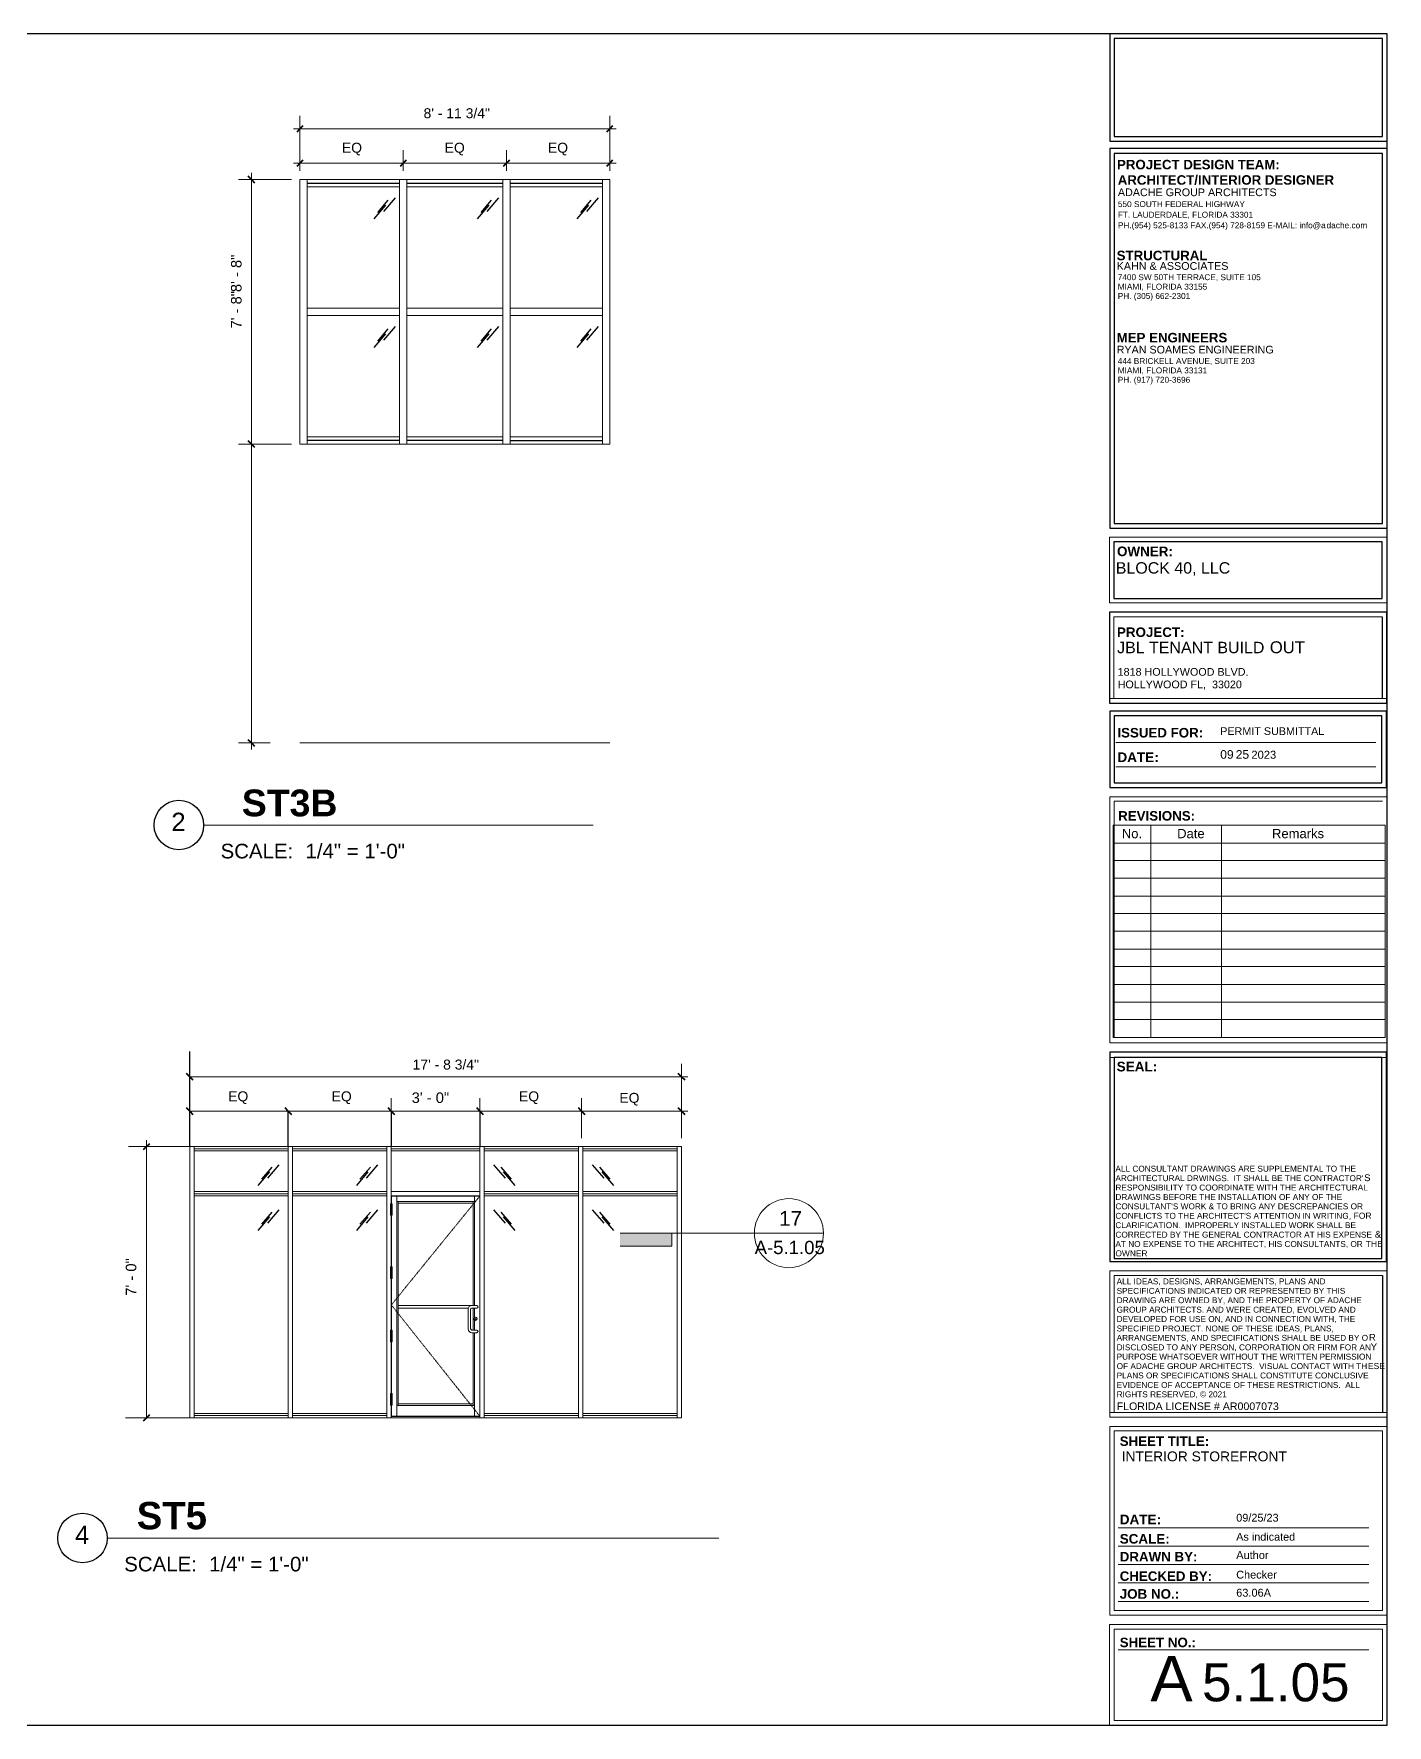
# Model space of a CAD drawing. Header units: inches. Extents: x -6061 to 13621, y -296 to 7483.
# Drawn here: x 1303 to 1774, y 5276 to 5865 of the extents above; entities that cross this region are included whole.
import ezdxf

# ---------------------------------------------------------------- set-up
doc = ezdxf.new("R2010")
doc.units = ezdxf.units.IN
doc.header["$MEASUREMENT"] = 0
doc.linetypes.add('HIDDEN', pattern=[0.375, 0.25, -0.125])
doc.layers.get('0').update_dxf_attribs({"linetype": 'CONTINUOUS'})
doc.layers.get('Defpoints').update_dxf_attribs({"color": 6, "linetype": 'CONTINUOUS', "lineweight": 15})
doc.styles.add('Arial$001H0', font='arial.ttf')
doc.styles.add('Arial$101H0', font='arialbd.ttf')

# ---------------------------------------------------------------- blocks, each defined once
blk = doc.blocks.new('*U51')
at = {"lineweight": 5}
for p, q in [((22993.25, -3884.44), (23032.75, -3884.44)), ((22993.25, -3884.44), (22993.25, -3994.44)), ((22995, -3884.44), (22995, -3994.44)), ((22995, -3886.19), (23031, -3886.19)), ((22995, -3904.44), (23031, -3904.44)), ((22997.82, -3906.76), (22997.82, -3948.94)), ((23031.25, -3907.59), (23030.65, -3907.59)), ((23031.25, -3907.59), (23031.25, -3912.29)), ((23031.29, -3933.27), (23030.69, -3933.27)), ((23031.29, -3933.27), (23031.29, -3937.97)), ((23031.29, -3958.95), (23030.69, -3958.95)), ((23031.29, -3958.95), (23031.29, -3963.65)), ((23031.25, -3984.63), (23030.65, -3984.63)), ((23031.25, -3984.63), (23031.25, -3989.33)), ((23032.75, -3994.44), (22993.25, -3994.44)), ((23031, -3993.94), (22995, -3993.94))]:
    blk.add_line(p, q, dxfattribs=at)
at = {"lineweight": 5, "extrusion": (0, 1, 0)}
for p, q in [((23031, -3907.59), (23031, -3884.44)), ((23032.75, -3994.44), (23032.75, -3884.44)), ((22995.04, -3993.86), (22995.04, -3904.51)), ((22995.04, -3904.51), (23030.96, -3904.51)), ((22997.22, -3948.94), (22997.22, -3904.56)), ((23028.78, -3993.86), (23028.78, -3904.51)), ((23030.96, -3907.59), (23030.96, -3904.51)), ((22997.22, -3906.76), (23028.78, -3906.76)), ((22997.82, -3907.39), (23028.18, -3907.39)), ((23028.18, -3989.43), (23028.18, -3906.76)), ((23030.65, -3907.69), (23031.25, -3907.69)), ((23030.65, -3908.59), (23031.25, -3908.59)), ((23031.25, -3909.49), (23030.65, -3909.49)), ((23031.25, -3910.39), (23030.65, -3910.39)), ((23031.25, -3911.29), (23030.65, -3911.29)), ((23030.65, -3912.19), (23031.25, -3912.19)), ((23030.96, -3933.27), (23030.96, -3912.29)), ((23031, -3933.27), (23031, -3912.29)), ((23030.69, -3933.37), (23031.29, -3933.37)), ((23030.69, -3934.27), (23031.29, -3934.27)), ((23031.29, -3935.17), (23030.69, -3935.17)), ((23031.29, -3936.07), (23030.69, -3936.07)), ((23031.29, -3936.97), (23030.69, -3936.97)), ((23030.69, -3937.87), (23031.29, -3937.87)), ((23030.96, -3958.95), (23030.96, -3937.97)), ((23031, -3958.95), (23031, -3937.97)), ((22997.22, -3953.8), (22997.22, -3949.94)), ((22997.82, -3958.94), (22997.82, -3949.94)), ((22997.22, -3958.94), (22997.22, -3954.8)), ((22997.22, -3993.86), (22997.22, -3959.94)), ((22997.82, -3989.43), (22997.82, -3959.94)), ((23030.69, -3959.05), (23031.29, -3959.05)), ((23030.69, -3959.95), (23031.29, -3959.95)), ((23031.29, -3960.85), (23030.69, -3960.85)), ((23031.29, -3961.75), (23030.69, -3961.75)), ((23031.29, -3962.65), (23030.69, -3962.65)), ((23030.69, -3963.55), (23031.29, -3963.55)), ((23030.96, -3984.63), (23030.96, -3963.65)), ((23031, -3984.63), (23031, -3963.65)), ((23030.65, -3984.73), (23031.25, -3984.73)), ((23031.25, -3985.63), (23030.65, -3985.63)), ((23031.25, -3986.53), (23030.65, -3986.53)), ((23031.25, -3987.43), (23030.65, -3987.43)), ((22995.04, -3993.86), (23030.96, -3993.86)), ((22997.22, -3989.43), (23028.78, -3989.43)), ((22997.82, -3988.8), (23028.18, -3988.8)), ((23025.71, -3989.37), (23025.71, -3989.37)), ((23030.65, -3988.33), (23031.25, -3988.33)), ((23030.65, -3989.23), (23031.25, -3989.23)), ((23030.96, -3993.86), (23030.96, -3989.33)), ((23031, -3994.44), (23031, -3989.33))]:
    blk.add_line(p, q, dxfattribs=at)
at = {"color": 8, "lineweight": 5}
blk.add_line((23031, -3885.31), (22995, -3885.31), dxfattribs=at)
at = {"lineweight": 5, "ltscale": 0.5}
blk.add_line((22995, -3902.69), (23031, -3902.69), dxfattribs=at)
at = {"color": 251, "linetype": 'HIDDEN', "lineweight": 5, "true_color": 0x636466}
for q in [(22995.04, -3904.51), (22995.04, -3993.86)]:
    blk.add_line((23030.96, -3948.67), q, dxfattribs=at)
at = {"color": 1, "lineweight": 5}
for p, q in [((22998.29, -3948.94), (23028.18, -3948.94)), ((22999.7, -3949.94), (23028.18, -3949.94))]:
    blk.add_line(p, q, dxfattribs=at)
at = {"lineweight": 5}
for points in [[(23031.25, -3912.29), (23030.65, -3912.29), (23030.65, -3907.59)], [(23031.29, -3937.97), (23030.69, -3937.97), (23030.69, -3933.27)], [(23031.29, -3963.65), (23030.69, -3963.65), (23030.69, -3958.95)], [(23031.25, -3989.33), (23030.65, -3989.33), (23030.65, -3984.63)]]:
    blk.add_lwpolyline(points, dxfattribs=at)
at = {"color": 1, "lineweight": 5}
blk.add_lwpolyline([(22998.29, -3948.94), (22996.29, -3948.94, 1), (22996.29, -3949.94), (22998.29, -3949.94, -0.414214), (22998.79, -3950.44), (22998.79, -3958.44), (22998.29, -3958.94), (22996.29, -3958.94, 1), (22996.29, -3959.94), (22998.29, -3959.94, 0.414214), (22999.79, -3958.44), (22999.79, -3950.44, 0.414214)], format="xyb", close=True, dxfattribs=at)
at = {"lineweight": 5}
blk.add_polyline3d([(22997.36, -3954.35, 0), (22997.31, -3954.35, 0), (22997.31, -3954.64, 0), (22997.36, -3954.64, 0)], close=True, dxfattribs=at)
for centre, radius in [((22996.76, -3954.3), 0.682), ((22996.76, -3954.3), 0.635), ((22996.76, -3954.52), 0.218)]:
    blk.add_circle(centre, radius, dxfattribs=at)
for centre, start, end in [((22996.75, -3954.54), 104.39871, 255.60129), ((22997.33, -3954.54), 284.39871, 75.60129)]:
    blk.add_arc(centre, 0.0919, start, end, dxfattribs=at)

msp = doc.modelspace()

# ---------------------------------------------------------------- hatches: boundary and pattern name
at = {"true_color": 0x000007}
msp.add_hatch(color=7, dxfattribs=at).paths.add_polyline_path([(1507.35006, 5443.09417), (1525.37042, 5443.09417), (1525.37042, 5447.65933), (1507.35006, 5447.65933)])

# ---------------------------------------------------------------- linework, layer by layer
at = {"color": 7, "linetype": 'Continuous', "lineweight": 9, "true_color": 0x000007}
for p, q in [((1774.33243, 5865.11085), (1677.79017, 5865.11085)), ((1677.79017, 5865.11085), (1677.79017, 5827.6927)), ((1679.37423, 5829.4052), (1679.37423, 5863.52678)), ((1679.37423, 5863.52678), (1772.74836, 5863.52678)), ((1395.97735, 5832.05995), (1395.97735, 5836.62511)), ((1503.77916, 5832.05995), (1503.77916, 5836.62511)), ((1393.73482, 5832.05995), (1506.0217, 5832.05995)), ((1395.97735, 5832.05995), (1395.97735, 5817.40339)), ((1503.77916, 5832.05995), (1503.77916, 5817.40339)), ((1395.97735, 5820.12647), (1395.97735, 5824.61154)), ((1431.93798, 5820.12647), (1431.93798, 5824.61154)), ((1467.81853, 5820.12647), (1467.81853, 5824.61154)), ((1503.77916, 5820.12647), (1503.77916, 5824.61154)), ((1774.33243, 5825.13907), (1677.79017, 5825.13907)), ((1677.79017, 5825.13907), (1677.79017, 5693.10522)), ((1679.37423, 5694.68929), (1679.37423, 5823.5122)), ((1679.37423, 5823.5122), (1772.74836, 5823.5122)), ((1379.07826, 5816.68258), (1379.07826, 5722.33597)), ((1393.73482, 5820.12647), (1431.93798, 5820.12647)), ((1395.97735, 5820.12647), (1395.97735, 5817.40339)), ((1431.93798, 5820.12647), (1467.81853, 5820.12647)), ((1431.93798, 5820.12647), (1431.93798, 5817.40339)), ((1467.81853, 5820.12647), (1506.0217, 5820.12647)), ((1467.81853, 5820.12647), (1467.81853, 5817.40339)), ((1503.77916, 5820.12647), (1503.77916, 5817.40339)), ((1379.07826, 5814.35995), (1374.59319, 5814.35995)), ((1379.07826, 5814.35995), (1393.014, 5814.35995)), ((1395.97735, 5814.35995), (1398.46016, 5814.35995)), ((1395.97735, 5814.35995), (1395.97735, 5768.38801)), ((1398.46016, 5811.87715), (1398.46016, 5814.35995)), ((1430.65654, 5814.35995), (1398.46016, 5814.35995)), ((1398.46016, 5814.35995), (1398.46016, 5768.38801)), ((1430.65654, 5811.87715), (1398.46016, 5811.87715)), ((1430.65654, 5811.87715), (1398.46016, 5811.87715)), ((1398.46016, 5811.87715), (1398.46016, 5769.58937)), ((1430.65654, 5814.35995), (1430.65654, 5811.87715)), ((1430.65654, 5814.35995), (1433.13934, 5814.35995)), ((1430.65654, 5814.35995), (1430.65654, 5768.38801)), ((1430.65654, 5769.58937), (1430.65654, 5811.87715)), ((1433.13934, 5811.87715), (1433.13934, 5814.35995)), ((1466.61717, 5814.35995), (1433.13934, 5814.35995)), ((1433.13934, 5814.35995), (1433.13934, 5768.38801)), ((1466.61717, 5811.87715), (1433.13934, 5811.87715)), ((1433.13934, 5811.87715), (1433.13934, 5769.58937)), ((1466.61717, 5811.87715), (1433.13934, 5811.87715)), ((1466.61717, 5814.35995), (1469.09998, 5814.35995)), ((1466.61717, 5814.35995), (1466.61717, 5768.38801)), ((1466.61717, 5814.35995), (1466.61717, 5811.87715)), ((1466.61717, 5769.58937), (1466.61717, 5811.87715)), ((1469.09998, 5811.87715), (1469.09998, 5814.35995)), ((1501.29636, 5814.35995), (1469.09998, 5814.35995)), ((1469.09998, 5814.35995), (1469.09998, 5768.38801)), ((1501.29636, 5811.87715), (1469.09998, 5811.87715)), ((1469.09998, 5811.87715), (1469.09998, 5769.58937)), ((1501.29636, 5811.87715), (1469.09998, 5811.87715)), ((1501.29636, 5814.35995), (1501.29636, 5811.87715)), ((1501.29636, 5814.35995), (1503.77916, 5814.35995)), ((1501.29636, 5768.38801), (1501.29636, 5814.35995)), ((1501.29636, 5769.58937), (1501.29636, 5811.87715)), ((1503.77916, 5768.38801), (1503.77916, 5814.35995)), ((1398.46016, 5769.58937), (1430.65654, 5769.58937)), ((1398.46016, 5767.10656), (1398.46016, 5769.58937)), ((1430.65654, 5769.58937), (1398.46016, 5769.58937)), ((1430.65654, 5769.58937), (1430.65654, 5767.10656)), ((1433.13934, 5769.58937), (1466.61717, 5769.58937)), ((1433.13934, 5767.10656), (1433.13934, 5769.58937)), ((1466.61717, 5769.58937), (1433.13934, 5769.58937)), ((1466.61717, 5769.58937), (1466.61717, 5767.10656)), ((1469.09998, 5769.58937), (1501.29636, 5769.58937)), ((1469.09998, 5767.10656), (1469.09998, 5769.58937)), ((1501.29636, 5769.58937), (1469.09998, 5769.58937)), ((1501.29636, 5769.58937), (1501.29636, 5767.10656)), ((1395.97735, 5768.38801), (1395.97735, 5722.33597)), ((1398.46016, 5768.38801), (1398.46016, 5722.33597)), ((1430.65654, 5767.10656), (1398.46016, 5767.10656)), ((1398.46016, 5767.10656), (1398.46016, 5724.81878)), ((1430.65654, 5767.10656), (1398.46016, 5767.10656)), ((1430.65654, 5768.38801), (1430.65654, 5722.33597)), ((1430.65654, 5724.81878), (1430.65654, 5767.10656)), ((1433.13934, 5768.38801), (1433.13934, 5722.33597)), ((1466.61717, 5767.10656), (1433.13934, 5767.10656)), ((1433.13934, 5767.10656), (1433.13934, 5724.81878)), ((1466.61717, 5767.10656), (1433.13934, 5767.10656)), ((1466.61717, 5768.38801), (1466.61717, 5722.33597)), ((1466.61717, 5724.81878), (1466.61717, 5767.10656)), ((1469.09998, 5768.38801), (1469.09998, 5722.33597)), ((1501.29636, 5767.10656), (1469.09998, 5767.10656)), ((1469.09998, 5767.10656), (1469.09998, 5724.81878)), ((1501.29636, 5767.10656), (1469.09998, 5767.10656)), ((1501.29636, 5722.33597), (1501.29636, 5768.38801)), ((1501.29636, 5724.81878), (1501.29636, 5767.10656)), ((1503.77916, 5722.33597), (1503.77916, 5768.38801)), ((1379.07826, 5722.33597), (1374.59319, 5722.33597)), ((1379.07826, 5722.33597), (1379.07826, 5616.05588)), ((1379.07826, 5722.33597), (1393.014, 5722.33597)), ((1398.46016, 5722.33597), (1395.97735, 5722.33597)), ((1398.46016, 5724.81878), (1430.65654, 5724.81878)), ((1398.46016, 5722.33597), (1398.46016, 5724.81878)), ((1398.46016, 5724.81878), (1430.65654, 5724.81878)), ((1398.46016, 5722.33597), (1430.65654, 5722.33597)), ((1430.65654, 5724.81878), (1430.65654, 5722.33597)), ((1433.13934, 5722.33597), (1430.65654, 5722.33597)), ((1433.13934, 5724.81878), (1466.61717, 5724.81878)), ((1433.13934, 5722.33597), (1433.13934, 5724.81878)), ((1433.13934, 5724.81878), (1466.61717, 5724.81878)), ((1433.13934, 5722.33597), (1466.61717, 5722.33597)), ((1466.61717, 5724.81878), (1466.61717, 5722.33597)), ((1469.09998, 5722.33597), (1466.61717, 5722.33597)), ((1469.09998, 5724.81878), (1501.29636, 5724.81878)), ((1469.09998, 5722.33597), (1469.09998, 5724.81878)), ((1469.09998, 5724.81878), (1501.29636, 5724.81878)), ((1469.09998, 5722.33597), (1501.29636, 5722.33597)), ((1501.29636, 5724.81878), (1501.29636, 5722.33597)), ((1503.77916, 5722.33597), (1501.29636, 5722.33597)), ((1774.20399, 5689.89428), (1677.66173, 5689.89428)), ((1677.66173, 5689.89428), (1677.66173, 5667.03239)), ((1679.24579, 5688.26741), (1772.61992, 5688.26741)), ((1679.24579, 5668.61645), (1679.24579, 5688.26741)), ((1774.20399, 5667.03239), (1774.20399, 5689.89428)), ((1677.66173, 5667.03239), (1774.20399, 5667.03239)), ((1774.20399, 5663.82145), (1677.66173, 5663.82145)), ((1677.66173, 5663.82145), (1677.66173, 5632.18299)), ((1679.24579, 5633.72424), (1679.24579, 5662.19458)), ((1679.24579, 5662.19458), (1772.61992, 5662.19458)), ((1774.07555, 5629.31455), (1677.79017, 5629.31455)), ((1677.79017, 5629.31455), (1677.79017, 5602.77078)), ((1772.61992, 5633.72424), (1679.24579, 5633.72424)), ((1679.37423, 5604.39766), (1679.37423, 5627.73049)), ((1679.37423, 5627.73049), (1772.49149, 5627.73049)), ((1379.07826, 5618.29842), (1374.59319, 5618.29842)), ((1379.07826, 5618.29842), (1385.56559, 5618.29842)), ((1774.33243, 5599.55984), (1677.79017, 5599.55984)), ((1677.79017, 5599.55984), (1677.79017, 5513.93478)), ((1774.33243, 5513.93478), (1774.33243, 5599.55984)), ((1679.37423, 5515.81853), (1679.37423, 5597.97578)), ((1679.37423, 5597.97578), (1772.74836, 5597.97578)), ((1362.4545, 5589.71656), (1498.04772, 5589.71656)), ((1692.04674, 5589.62733), (1678.9461, 5589.62733)), ((1678.9461, 5589.62733), (1678.9461, 5583.46233)), ((1716.62113, 5589.62733), (1692.04674, 5589.62733)), ((1692.04674, 5589.62733), (1692.04674, 5583.46233)), ((1773.69024, 5589.62733), (1716.62113, 5589.62733)), ((1716.62113, 5589.62733), (1716.62113, 5583.46233)), ((1773.69024, 5589.62733), (1773.69024, 5583.46233)), ((1773.69024, 5583.46233), (1678.9461, 5583.46233)), ((1678.9461, 5583.46233), (1678.9461, 5515.81853)), ((1692.04674, 5583.46233), (1692.04674, 5515.81853)), ((1716.62113, 5583.46233), (1716.62113, 5515.81853)), ((1773.69024, 5583.46233), (1773.69024, 5515.81853)), ((1773.69024, 5577.34014), (1678.9461, 5577.34014)), ((1773.69024, 5571.17513), (1678.9461, 5571.17513)), ((1773.69024, 5565.01013), (1678.9461, 5565.01013)), ((1773.69024, 5558.88794), (1678.9461, 5558.88794)), ((1773.69024, 5552.72293), (1678.9461, 5552.72293)), ((1773.69024, 5546.55793), (1678.9461, 5546.55793)), ((1773.69024, 5540.43573), (1678.9461, 5540.43573)), ((1773.69024, 5534.27073), (1678.9461, 5534.27073)), ((1773.69024, 5528.10572), (1678.9461, 5528.10572)), ((1773.69024, 5521.98353), (1678.9461, 5521.98353)), ((1677.79017, 5513.93478), (1774.33243, 5513.93478)), ((1774.07555, 5510.68102), (1677.79017, 5510.68102)), ((1677.79017, 5510.68102), (1677.79017, 5437.81409)), ((1773.69024, 5515.81853), (1678.9461, 5515.81853)), ((1772.74836, 5515.81853), (1679.37423, 5515.81853)), ((1528.73114, 5502.13322), (1528.73114, 5506.61828)), ((1679.37423, 5438.88441), (1679.37423, 5508.79727)), ((1679.37423, 5508.79727), (1772.49149, 5508.79727)), ((1530.97367, 5502.13322), (1357.6108, 5502.13322)), ((1528.73114, 5502.13322), (1528.73114, 5480.74905)), ((1427.73155, 5490.11964), (1427.73155, 5494.60471)), ((1427.73155, 5490.11964), (1427.73155, 5494.60471)), ((1458.6104, 5490.11964), (1458.6104, 5494.60471)), ((1458.6104, 5490.11964), (1458.6104, 5494.60471)), ((1493.97186, 5490.11964), (1493.97186, 5494.60471)), ((1528.73114, 5490.11964), (1528.73114, 5494.60471)), ((1392.37008, 5490.11964), (1357.6108, 5490.11964)), ((1427.73155, 5490.11964), (1390.80983, 5490.11964)), ((1461.53521, 5490.11964), (1427.73155, 5490.11964)), ((1493.97186, 5490.11964), (1457.05014, 5490.11964)), ((1493.97186, 5490.11964), (1493.97186, 5480.74905)), ((1530.97367, 5490.11964), (1493.97186, 5490.11964)), ((1528.73114, 5490.11964), (1528.73114, 5480.74905)), ((1359.38589, 5477.7857), (1336.31982, 5477.7857)), ((1342.58058, 5480.02824), (1342.58058, 5383.4391)), ((1342.58058, 5477.7857), (1347.14574, 5477.7857)), ((1507.35006, 5447.65933), (1525.37042, 5447.65933)), ((1525.37042, 5447.65933), (1525.37042, 5443.09417)), ((1554.04282, 5447.65933), (1525.37042, 5447.65933)), ((1554.04282, 5447.65933), (1578.06997, 5447.65933)), ((1554.12291, 5447.65933), (1554.12291, 5447.65933)), ((1578.15006, 5447.65933), (1578.15006, 5447.65933)), ((1525.37042, 5443.09417), (1507.35006, 5443.09417)), ((1774.33243, 5434.60315), (1677.79017, 5434.60315)), ((1677.79017, 5434.60315), (1677.79017, 5383.61343)), ((1774.33243, 5383.61343), (1774.33243, 5434.60315)), ((1679.37423, 5385.2403), (1679.37423, 5432.97628)), ((1679.37423, 5432.97628), (1772.74836, 5432.97628)), ((1358.32613, 5383.43364), (1335.26007, 5383.43364)), ((1342.58058, 5383.43364), (1347.14574, 5383.43364)), ((1677.79017, 5383.61343), (1774.33243, 5383.61343)), ((1772.74836, 5385.2403), (1679.37423, 5385.2403)), ((1774.33243, 5380.40249), (1677.79017, 5380.40249)), ((1677.79017, 5380.40249), (1677.79017, 5354.20122)), ((1679.37423, 5358.99622), (1679.37423, 5378.81843)), ((1679.37423, 5378.81843), (1772.74836, 5378.81843)), ((1772.74836, 5378.81843), (1772.74836, 5352.61716)), ((1774.33243, 5357.41216), (1774.33243, 5380.40249)), ((1679.37423, 5316.26932), (1679.37423, 5358.99622)), ((1677.79017, 5354.20122), (1677.79017, 5314.64244)), ((1772.74836, 5352.61716), (1772.74836, 5316.26932)), ((1774.33243, 5314.64244), (1774.33243, 5354.20122)), ((1328.90843, 5341.53942), (1541.78897, 5341.53942)), ((1772.74836, 5316.26932), (1679.37423, 5316.26932)), ((1677.74735, 5311.47431), (1774.33243, 5311.47431)), ((1677.74735, 5276.41085), (1677.74735, 5311.47431)), ((1677.79017, 5314.64244), (1774.33243, 5314.64244)), ((1774.33243, 5276.41085), (1774.33243, 5311.4315)), ((1679.37423, 5277.99491), (1679.37423, 5309.84744)), ((1679.37423, 5309.84744), (1772.74836, 5309.84744)), ((1772.74836, 5309.84744), (1772.74836, 5277.99491)), ((1677.79017, 5276.41085), (1774.33243, 5276.41085)), ((1772.74836, 5277.99491), (1679.37423, 5277.99491))]:
    msp.add_line(p, q, dxfattribs=at)
at = {"color": 7, "linetype": 'Continuous', "lineweight": 40, "true_color": 0x000007}
for p, q in [((1395.97735, 5832.05995), (1394.85608, 5830.93869)), ((1395.97735, 5832.05995), (1397.09862, 5833.18122)), ((1503.77916, 5832.05995), (1502.65789, 5830.93869)), ((1503.77916, 5832.05995), (1504.90043, 5833.18122)), ((1395.97735, 5820.12647), (1394.85608, 5818.92511)), ((1395.97735, 5820.12647), (1397.09862, 5821.24774)), ((1431.93798, 5820.12647), (1430.81672, 5818.92511)), ((1431.93798, 5820.12647), (1433.05925, 5821.24774)), ((1467.81853, 5820.12647), (1466.69726, 5818.92511)), ((1467.81853, 5820.12647), (1469.01989, 5821.24774)), ((1503.77916, 5820.12647), (1502.65789, 5818.92511)), ((1503.77916, 5820.12647), (1504.90043, 5821.24774)), ((1379.07826, 5814.35995), (1377.95699, 5815.56131)), ((1379.07826, 5814.35995), (1380.19952, 5813.23869)), ((1379.07826, 5722.33597), (1377.95699, 5723.45724)), ((1379.07826, 5722.33597), (1380.19952, 5721.21471)), ((1379.07826, 5618.29842), (1377.95699, 5619.41968)), ((1379.07826, 5618.29842), (1380.19952, 5617.17715)), ((1357.6108, 5502.13322), (1356.48953, 5503.25448)), ((1357.6108, 5502.13322), (1358.73207, 5501.01195)), ((1528.73114, 5502.13322), (1527.60987, 5503.25448)), ((1528.73114, 5502.13322), (1529.8524, 5501.01195)), ((1357.6108, 5490.11964), (1356.48953, 5491.24091)), ((1357.6108, 5490.11964), (1358.73207, 5488.99837)), ((1391.92064, 5490.11964), (1390.79937, 5491.24091)), ((1391.92064, 5490.11964), (1390.79937, 5491.24091)), ((1391.92064, 5490.11964), (1393.04191, 5488.99837)), ((1391.92064, 5490.11964), (1393.04191, 5488.99837)), ((1427.73155, 5490.11964), (1426.61028, 5491.24091)), ((1427.73155, 5490.11964), (1426.61028, 5491.24091)), ((1427.73155, 5490.11964), (1426.61028, 5491.24091)), ((1427.73155, 5490.11964), (1428.85281, 5488.99837)), ((1427.73155, 5490.11964), (1428.85281, 5488.99837)), ((1427.73155, 5490.11964), (1428.85281, 5488.99837)), ((1458.6104, 5490.11964), (1457.48913, 5491.24091)), ((1458.6104, 5490.11964), (1457.48913, 5491.24091)), ((1458.6104, 5490.11964), (1459.73166, 5488.99837)), ((1458.6104, 5490.11964), (1459.73166, 5488.99837)), ((1493.97186, 5490.11964), (1492.85059, 5491.24091)), ((1493.97186, 5490.11964), (1495.09313, 5488.99837)), ((1528.73114, 5490.11964), (1527.60987, 5491.24091)), ((1528.73114, 5490.11964), (1529.8524, 5488.99837)), ((1342.58058, 5477.7857), (1341.45932, 5476.66444)), ((1342.58058, 5477.7857), (1343.70185, 5478.90697)), ((1342.58058, 5383.43364), (1341.45932, 5382.23228)), ((1342.58058, 5383.43364), (1343.70185, 5384.5549))]:
    msp.add_line(p, q, dxfattribs=at)
at = {"color": 8, "linetype": 'Continuous', "lineweight": 9, "true_color": 0x7f7f7f}
for p, q in [((1677.79017, 5825.13907), (1774.33243, 5825.13907)), ((1677.79017, 5693.10522), (1677.79017, 5825.13907)), ((1677.66173, 5689.89428), (1774.20399, 5689.89428)), ((1677.66173, 5667.03239), (1677.66173, 5689.89428)), ((1774.20399, 5689.89428), (1774.20399, 5667.03239)), ((1774.20399, 5667.03239), (1677.66173, 5667.03239)), ((1677.66173, 5663.82145), (1774.20399, 5663.82145)), ((1677.66173, 5633.72424), (1677.66173, 5663.82145)), ((1774.20399, 5663.82145), (1774.20399, 5633.72424)), ((1774.20399, 5633.72424), (1677.66173, 5633.72424)), ((1677.79017, 5629.31455), (1774.07555, 5629.31455)), ((1677.79017, 5602.77078), (1677.79017, 5629.31455)), ((1679.93079, 5618.48298), (1770.35086, 5618.48298)), ((1679.93079, 5609.92047), (1770.35086, 5609.92047)), ((1677.79017, 5599.55984), (1774.33243, 5599.55984)), ((1677.79017, 5533.1576), (1677.79017, 5599.55984)), ((1774.33243, 5599.55984), (1774.33243, 5533.1576)), ((1677.79017, 5508.75446), (1774.07555, 5508.75446)), ((1677.79017, 5437.81409), (1677.79017, 5508.75446)), ((1774.07555, 5508.75446), (1774.07555, 5437.81409)), ((1774.07555, 5437.81409), (1677.79017, 5437.81409)), ((1677.79017, 5434.60315), (1774.33243, 5434.60315)), ((1677.79017, 5385.28312), (1677.79017, 5434.60315)), ((1774.33243, 5434.60315), (1774.33243, 5385.28312)), ((1774.33243, 5385.28312), (1677.79017, 5385.28312)), ((1677.79017, 5380.40249), (1774.33243, 5380.40249)), ((1677.79017, 5354.20122), (1677.79017, 5380.40249)), ((1774.33243, 5380.40249), (1774.33243, 5357.41216)), ((1677.79017, 5314.64244), (1677.79017, 5354.20122)), ((1774.33243, 5354.20122), (1774.33243, 5314.64244)), ((1680.70142, 5345.12496), (1767.91055, 5345.12496)), ((1680.70142, 5338.70308), (1767.91055, 5338.70308)), ((1680.70142, 5332.32402), (1767.91055, 5332.32402)), ((1680.70142, 5325.90214), (1767.91055, 5325.90214)), ((1680.70142, 5319.48026), (1767.91055, 5319.48026)), ((1774.33243, 5314.64244), (1677.79017, 5314.64244)), ((1774.33243, 5311.4315), (1774.33243, 5276.41085)), ((1680.70142, 5302.61212), (1767.91055, 5302.61212)), ((1774.33243, 5276.41085), (1677.79017, 5276.41085))]:
    msp.add_line(p, q, dxfattribs=at)
at = {"color": 7, "linetype": 'Continuous', "lineweight": 18, "true_color": 0x000007}
for p, q in [((1395.97735, 5722.33597), (1395.97735, 5814.35995)), ((1395.97735, 5814.35995), (1503.77916, 5814.35995)), ((1503.77916, 5814.35995), (1503.77916, 5722.33597)), ((1503.77916, 5722.33597), (1395.97735, 5722.33597)), ((1503.85925, 5618.29842), (1395.97735, 5618.29842)), ((1395.97735, 5618.29842), (1503.85925, 5618.29842))]:
    msp.add_line(p, q, dxfattribs=at)
for p, q in [((1398.46016, 5813.11855), (1430.65654, 5813.11855)), ((1433.13934, 5813.11855), (1466.61717, 5813.11855)), ((1469.09998, 5813.11855), (1501.29636, 5813.11855)), ((1430.65654, 5723.57737), (1398.46016, 5723.57737)), ((1466.61717, 5723.57737), (1433.13934, 5723.57737)), ((1469.09998, 5723.57737), (1501.29636, 5723.57737)), ((1772.61992, 5662.19458), (1772.61992, 5633.72424)), ((1357.6108, 5477.7857), (1357.6108, 5510.85908)), ((1391.92064, 5477.78572), (1391.92064, 5490.11964)), ((1427.73155, 5490.11964), (1427.73155, 5477.7857)), ((1458.6104, 5490.11964), (1458.6104, 5477.7857)), ((1772.74836, 5432.97628), (1772.74836, 5385.2403))]:
    msp.add_line(p, q)
at = {"lineweight": 5, "ltscale": 0.5}
for p, q in [((1359.11186, 5477.7857), (1391.92064, 5477.7857)), ((1393.4217, 5477.7857), (1426.23048, 5477.7857)), ((1492.92024, 5477.7857), (1460.11145, 5477.7857)), ((1527.23008, 5477.7857), (1494.42129, 5477.7857))]:
    msp.add_line(p, q, dxfattribs=at)
at = {"color": 8, "lineweight": 5}
for p, q in [((1391.92064, 5477.03518), (1359.11186, 5477.03518)), ((1426.23048, 5477.03517), (1393.4217, 5477.03517)), ((1460.11145, 5477.03517), (1492.92024, 5477.03517)), ((1494.42129, 5477.03518), (1527.23008, 5477.03518)), ((1391.92064, 5461.38129), (1359.11185, 5461.3813)), ((1426.23048, 5461.38129), (1393.4217, 5461.3813)), ((1460.11145, 5461.38129), (1492.92024, 5461.3813)), ((1494.4213, 5461.38129), (1527.23008, 5461.3813)), ((1391.92064, 5384.18414), (1359.11186, 5384.18414)), ((1426.23048, 5384.18414), (1393.4217, 5384.18414)), ((1460.11145, 5384.18414), (1492.92024, 5384.18414)), ((1494.42129, 5384.18414), (1527.23008, 5384.18414))]:
    msp.add_line(p, q, dxfattribs=at)
at = {"lineweight": 5}
for p, q in [((1359.11186, 5476.28462), (1391.92064, 5476.28462)), ((1393.4217, 5477.78572), (1393.4217, 5383.43364)), ((1393.4217, 5476.28462), (1426.23048, 5476.28462)), ((1492.92024, 5476.28462), (1460.11145, 5476.28462)), ((1492.92024, 5477.78572), (1492.92024, 5383.43364)), ((1527.23008, 5476.28462), (1494.42129, 5476.28462)), ((1359.11186, 5384.9347), (1391.92064, 5384.9347)), ((1359.11186, 5383.43364), (1391.92064, 5383.43364)), ((1393.4217, 5384.9347), (1426.23048, 5384.9347)), ((1393.4217, 5383.43364), (1426.23048, 5383.43364)), ((1492.92024, 5384.9347), (1460.11145, 5384.9347)), ((1492.92024, 5383.43364), (1460.11145, 5383.43364)), ((1527.23008, 5384.9347), (1494.42129, 5384.9347)), ((1527.23008, 5383.43364), (1494.42129, 5383.43364))]:
    msp.add_line(p, q, dxfattribs=at)
for points in [[(942.03243, 5276.41085), (1774.33243, 5276.41085), (1774.33243, 5865.11085), (942.03243, 5865.11085)], [(1774.33243, 5865.11085), (1677.79017, 5865.11085), (1677.79017, 5827.6927), (1774.33243, 5827.6927)], [(1772.74836, 5863.52678), (1679.37423, 5863.52678), (1679.37423, 5829.4052), (1772.74836, 5829.4052)], [(1677.79017, 5693.10522), (1774.33243, 5693.10522), (1774.33243, 5825.13907), (1677.79017, 5825.13907)], [(1772.74836, 5823.5122), (1679.37423, 5823.5122), (1679.37423, 5694.68929), (1772.74836, 5694.68929)], [(1772.61992, 5688.26741), (1679.24579, 5688.26741), (1679.24579, 5668.61645), (1772.61992, 5668.61645)], [(1774.20399, 5663.82145), (1677.66173, 5663.82145), (1677.66173, 5632.18299), (1774.20399, 5632.18299)], [(1774.07555, 5629.31455), (1677.79017, 5629.31455), (1677.79017, 5602.77078), (1774.07555, 5602.77078)], [(1679.37423, 5604.39766), (1772.49149, 5604.39766), (1772.49149, 5627.73049), (1679.37423, 5627.73049)], [(1774.07555, 5510.68102), (1677.79017, 5510.68102), (1677.79017, 5437.81409), (1774.07555, 5437.81409)], [(1679.37423, 5438.88441), (1772.49149, 5438.88441), (1772.49149, 5508.79727), (1679.37423, 5508.79727)]]:
    msp.add_lwpolyline(points, close=True)
at = {"color": 8, "ltscale": 0.008}
for points in [[(1425.73397, 5805.51494), (1421.68917, 5800.74601)], [(1426.57034, 5807.1836), (1422.94689, 5802.91145)], [(1429.05937, 5807.98082), (1425.04866, 5803.25207)], [(1461.6946, 5805.51494), (1457.64981, 5800.74601)], [(1462.53097, 5807.1836), (1458.90752, 5802.91145)], [(1465.02001, 5807.98082), (1461.00929, 5803.25207)], [(1496.37379, 5805.51494), (1492.32899, 5800.74601)], [(1497.21016, 5807.1836), (1493.58671, 5802.91145)], [(1499.69919, 5807.98082), (1495.68848, 5803.25207)], [(1425.73397, 5760.74435), (1421.68917, 5755.97543)], [(1426.57034, 5762.41301), (1422.94689, 5758.14086)], [(1429.05937, 5763.21023), (1425.04866, 5758.48149)], [(1461.6946, 5760.74435), (1457.64981, 5755.97543)], [(1462.53097, 5762.41301), (1458.90752, 5758.14086)], [(1465.02001, 5763.21023), (1461.00929, 5758.48149)], [(1496.37379, 5760.74435), (1492.32899, 5755.97543)], [(1497.21016, 5762.41301), (1493.58671, 5758.14086)], [(1499.69919, 5763.21023), (1495.68848, 5758.48149)], [(1386.16419, 5470.6805), (1382.54074, 5466.40835)], [(1388.65322, 5471.47772), (1384.6425, 5466.74897)], [(1420.47403, 5470.6805), (1416.85058, 5466.40835)], [(1422.96306, 5471.47772), (1418.95234, 5466.74897)], [(1463.37888, 5471.47772), (1467.38959, 5466.74897)], [(1465.86791, 5470.6805), (1469.49136, 5466.40835)], [(1497.68872, 5471.47772), (1501.69943, 5466.74897)], [(1500.17775, 5470.6805), (1503.8012, 5466.40835)], [(1385.32781, 5469.01184), (1381.28302, 5464.24291)], [(1419.63765, 5469.01184), (1415.59286, 5464.24291)], [(1466.70428, 5469.01184), (1470.74908, 5464.24291)], [(1501.01412, 5469.01184), (1505.05892, 5464.24291)], [(1385.32781, 5453.35798), (1381.28302, 5448.58905)], [(1386.16418, 5455.02664), (1382.54073, 5450.75449)], [(1388.65322, 5455.82386), (1384.6425, 5451.09511)], [(1419.63765, 5453.35798), (1415.59286, 5448.58905)], [(1420.47403, 5455.02663), (1416.85058, 5450.75449)], [(1422.96306, 5455.82386), (1418.95234, 5451.09511)], [(1463.37888, 5455.82386), (1467.38959, 5451.09511)], [(1465.86791, 5455.02663), (1469.49136, 5450.75449)], [(1466.70428, 5453.35798), (1470.74908, 5448.58905)], [(1497.68872, 5455.82386), (1501.69944, 5451.09511)], [(1500.17775, 5455.02664), (1503.8012, 5450.75449)], [(1501.01413, 5453.35798), (1505.05892, 5448.58905)]]:
    msp.add_lwpolyline(points, dxfattribs=at)
at = {"lineweight": 5}
for points in [[(1359.11186, 5383.43364), (1357.6108, 5383.43364), (1357.6108, 5477.7857), (1359.11186, 5477.7857)], [(1393.4217, 5383.43364), (1391.92064, 5383.43364), (1391.92064, 5477.7857), (1393.4217, 5477.7857)], [(1427.73154, 5383.43363), (1426.23048, 5383.43363), (1426.23048, 5477.7857), (1427.73154, 5477.7857)], [(1458.6104, 5383.43363), (1460.11145, 5383.43363), (1460.11145, 5477.7857), (1458.6104, 5477.7857)], [(1492.92024, 5383.43364), (1494.42129, 5383.43364), (1494.42129, 5477.7857), (1492.92024, 5477.7857)], [(1527.23008, 5383.43364), (1528.73114, 5383.43364), (1528.73114, 5477.7857), (1527.23008, 5477.7857)], [(1391.92064, 5462.13182), (1359.11185, 5462.13182), (1359.11185, 5460.63076), (1391.92064, 5460.63076)], [(1426.23048, 5462.13182), (1393.4217, 5462.13182), (1393.4217, 5460.63076), (1426.23048, 5460.63076)], [(1460.11145, 5462.13182), (1492.92024, 5462.13182), (1492.92024, 5460.63076), (1460.11145, 5460.63076)], [(1494.4213, 5462.13182), (1527.23008, 5462.13182), (1527.23008, 5460.63076), (1494.4213, 5460.63076)]]:
    msp.add_lwpolyline(points, close=True, dxfattribs=at)
for centre in [(1353.83776, 5589.71656), (1320.29168, 5341.53942)]:
    msp.add_circle(centre, 8.61674)
at = {"color": 7, "linetype": 'Continuous', "lineweight": 9, "true_color": 0x000007}
for points in [[(1554.12291, 5447.65933), (1554.12291, 5454.30684), (1559.48897, 5459.6729), (1566.13648, 5459.6729)], [(1566.13648, 5459.6729), (1572.7039, 5459.6729), (1578.15006, 5454.30684), (1578.15006, 5447.65933)], [(1566.13648, 5435.64575), (1559.48897, 5435.64575), (1554.12291, 5441.09191), (1554.12291, 5447.65933)], [(1578.15006, 5447.65933), (1578.15006, 5441.09191), (1572.7039, 5435.64575), (1566.13648, 5435.64575)]]:
    msp.add_open_spline(points, degree=3, dxfattribs=at)
at = {"layer": 'Defpoints', "color": 6, "lineweight": 5}
for points in [[(1393.4217, 5477.78572), (1391.92064, 5477.78572), (1391.92064, 5383.43364), (1393.4217, 5383.43364)], [(1492.92024, 5477.78572), (1494.4213, 5477.78572), (1494.42129, 5383.43364), (1492.92024, 5383.43364)]]:
    msp.add_lwpolyline(points, dxfattribs=at)

# ---------------------------------------------------------------- block references
at = {"xscale": -0.8577460631640043, "yscale": 0.8577460631640043, "zscale": 0.8577460631640043}
msp.add_blockref('*U51', (21182.48351, 8809.64553), dxfattribs=at)

# ---------------------------------------------------------------- texts
at = {"color": 7, "true_color": 0x000007}
for s, height, style, p in [('8\' - 11 3/4"', 3.4665915, 'Arial$001H0', (1438.98559, 5835.74367)), ('EQ', 3.476821, 'Arial$001H0', (1410.55349, 5823.7301)), ('EQ', 3.476821, 'Arial$001H0', (1446.31587, 5823.7301)), ('EQ', 3.476821, 'Arial$001H0', (1482.24591, 5823.7301)), ('PROJECT DESIGN TEAM:', 3.3019129, 'Arial$101H0', (1680.31582, 5817.94636)), ('ADACHE GROUP ARCHITECTS', 2.6770038, 'Arial$001H0', (1680.61188, 5808.61322)), ('ARCHITECT/INTERIOR DESIGNER', 3.2996142, 'Arial$101H0', (1680.5727, 5812.59479)), ('550 SOUTH FEDERAL HIGHWAY', 2.0557674, 'Arial$001H0', (1680.61545, 5804.80293)), ('PH.(954) 525-8133 FAX.(954) 728-8159 E-MAIL: info@a', 2.0545517, 'Arial$001H0', (1680.61545, 5797.43918)), ('FT. LAUDERDALE, FLORIDA 33301', 2.0548597, 'Arial$001H0', (1680.61545, 5801.12105)), ('dache.com', 2.074017, 'Arial$001H0', (1753.22541, 5797.43918)), ('STRUCTURAL', 3.312171, 'Arial$101H0', (1680.18735, 5786.30791)), ('KAHN & ASSOCIATES', 2.6798057, 'Arial$001H0', (1680.18735, 5782.96852)), ('7400 SW 50TH TERRACE, SUITE 105', 2.0548382, 'Arial$001H0', (1680.57269, 5779.37228)), ('MIAMI, FLORIDA 33155', 2.0563632, 'Arial$001H0', (1680.57269, 5776.07572)), ('PH. (305) 662-2301', 2.0560627, 'Arial$001H0', (1680.57269, 5772.82197)), ('MEP ENGINEERS', 3.3074106, 'Arial$101H0', (1680.18735, 5757.70916)), ('RYAN SOAMES ENGINEERING', 2.6772136, 'Arial$001H0', (1680.18735, 5753.85602)), ('444 BRICKELL AVENUE, SUITE 203', 2.0548075, 'Arial$001H0', (1680.57269, 5750.21697)), ('PH. (917) 720-3696', 2.0560627, 'Arial$001H0', (1680.57269, 5743.66666)), ('MIAMI, FLORIDA 33131', 2.0563632, 'Arial$001H0', (1680.57269, 5746.92041)), ('BLOCK 40, LLC', 3.9763572, 'Arial$001H0', (1679.88763, 5677.2216)), ('OWNER:', 3.3388, 'Arial$101H0', (1680.31582, 5683.30103)), ('PROJECT:', 3.325556, 'Arial$101H0', (1680.31582, 5655.17318)), ('JBL TENANT BUILD', 3.977163, 'Arial$001H0', (1680.35859, 5649.52194)), ('OUT', 4.144201, 'Arial$001H0', (1733.48898, 5649.52194)), ('1818 HOLLYWOOD BLVD.', 2.6789431, 'Arial$001H0', (1680.52983, 5641.68722)), ('HOLLYWOOD FL,  33020', 2.6775491, 'Arial$001H0', (1680.52983, 5637.32034)), ('ISSUED FOR:', 3.3147702, 'Arial$101H0', (1680.44426, 5620.19538)), ('PERMIT SUBMITTAL', 2.6809833, 'Arial$001H0', (1716.2355, 5621.0516)), ('DATE:', 3.377948, 'Arial$101H0', (1680.44426, 5611.63288)), ('09', 3.002879, 'Arial$001H0', (1716.2355, 5612.78877)), ('25', 3.002879, 'Arial$001H0', (1721.62983, 5612.78877)), ('2023', 2.785323, 'Arial$001H0', (1727.0671, 5612.78877)), ('ST3B', 9.315662, 'Arial$101H0', (1375.73509, 5592.75964)), ('2', 6.40061, 'Arial$001H0', (1351.21292, 5587.60686)), ('REVISIONS:', 3.319053, 'Arial$101H0', (1680.7011, 5591.2541)), ('No.', 3.244476, 'Arial$001H0', (1681.98549, 5585.1319)), ('Date', 3.244476, 'Arial$001H0', (1701.24012, 5585.1319)), ('Remarks', 3.244476, 'Arial$001H0', (1734.24813, 5585.1319)), ('SCALE:', 5.086183, 'Arial$001H0', (1368.34663, 5578.10325)), ('1/4" = 1\'-0"', 5.0830544, 'Arial$001H0', (1397.89999, 5578.10325)), ('17\' - 8 3/4"', 3.4665915, 'Arial$001H0', (1435.17489, 5504.61155)), ('SEAL:', 3.374522, 'Arial$101H0', (1680.18738, 5503.95941)), ('EQ', 3.466592, 'Arial$001H0', (1370.98439, 5493.55743)), ('EQ', 3.466592, 'Arial$001H0', (1406.99491, 5493.55743)), ('3\' - 0"', 3.667117, 'Arial$001H0', (1434.84062, 5492.98012)), ('EQ', 3.466592, 'Arial$001H0', (1472.20525, 5493.55743)), ('EQ', 3.466592, 'Arial$001H0', (1507.12861, 5493.02687)), ('ALL CONSULTANT DRAWINGS ARE SUPPLEMENTAL TO THE', 2.0542561, 'Arial$001H0', (1679.75783, 5469.06719)), ("ARCHITECTURAL DRWINGS.  IT SHALL BE THE CONTRACTOR'", 2.054263, 'Arial$001H0', (1679.75783, 5465.77063)), ('RESPONSIBILITY TO COORDINATE WITH THE ARCHITECTURAL', 2.0542545, 'Arial$001H0', (1679.75925, 5462.51688)), ('S ', 2.358968, 'Arial$001H0', (1766.326, 5465.77063)), ("CONSULTANT'S WORK & TO BRING ANY DESCREPANCIES OR ", 2.0541977, 'Arial$001H0', (1679.75925, 5455.96657)), ('DRAWINGS BEFORE THE INSTALLATION OF ANY OF THE ', 2.0544597, 'Arial$001H0', (1679.75925, 5459.22032)), ('17', 5.160623, 'Arial$001H0', (1562.69226, 5450.22198)), ("CONFLICTS TO THE ARCHITECT'S ATTENTION IN WRITING, ", 2.0542057, 'Arial$001H0', (1679.75925, 5452.67001)), ('CLARIFICATION.  IMPROPERLY INSTALLED WORK SHALL BE ', 2.0544093, 'Arial$001H0', (1679.75925, 5449.41626)), ('FOR ', 2.128082, 'Arial$001H0', (1762.64416, 5452.67001)), ('CORRECTED BY THE GENERAL CONTRACTOR AT HIS EXPENSE ', 2.0540891, 'Arial$001H0', (1679.75925, 5446.1197)), ('& ', 2.354341, 'Arial$001H0', (1770.05085, 5446.1197)), ('A-5.1.05', 4.626402, 'Arial$001H0', (1554.20267, 5440.37085)), ('AT NO EXPENSE TO THE ARCHITECT, HIS CONSULTANTS, OR', 2.0540278, 'Arial$001H0', (1679.75783, 5442.86595)), ('OWNER', 2.084379, 'Arial$001H0', (1679.75925, 5439.56939)), (' THE ', 2.124989, 'Arial$001H0', (1766.06939, 5442.86595)), ('ALL IDEAS, DESIGNS, ARRANGEMENTS, PLANS AND ', 2.054124, 'Arial$001H0', (1680.18735, 5429.8509)), ('SPECIFICATIONS INDICATED OR REPRESENTED BY THIS ', 2.054288, 'Arial$001H0', (1680.18877, 5426.55433)), ('GROUP ARCHITECTS. AND WERE CREATED, EVOLVED AND ', 2.0539503, 'Arial$001H0', (1680.18877, 5420.00402)), ('DRAWING ARE OWNED BY, AND THE PROPERTY OF ADACHE ', 2.0539967, 'Arial$001H0', (1680.18877, 5423.30058)), ('DEVELOPED FOR USE ON, AND IN CONNECTION WITH, THE ', 2.0541176, 'Arial$001H0', (1680.18877, 5416.75027)), ('ARRANGEMENTS, AND SPECIFICATIONS SHALL BE USED BY O', 2.0539547, 'Arial$001H0', (1680.18735, 5410.19995)), ('SPECIFIED PROJECT. NONE OF THESE IDEAS, PLANS, ', 2.0541458, 'Arial$001H0', (1680.18877, 5413.4537)), ('R ', 2.366507, 'Arial$001H0', (1767.99737, 5410.19995)), ('DISCLOSED TO ANY PERSON, CORPORATION OR FIRM FOR AN', 2.0540507, 'Arial$001H0', (1680.18877, 5406.90339)), ('PURPOSE WHATSOEVER WITHOUT THE WRITTEN PERMISSION ', 2.0542518, 'Arial$001H0', (1680.18877, 5403.64964)), ('Y ', 2.388785, 'Arial$001H0', (1768.59662, 5406.90339)), ('OF ADACHE GROUP ARCHITECTS.  VISUAL CONTACT WITH TH', 2.0542693, 'Arial$001H0', (1680.18877, 5400.35307)), ('PLANS OR SPECIFICATIONS SHALL CONSTITUTE CONCLUSIVE', 2.0542138, 'Arial$001H0', (1680.18877, 5397.09932)), ('ESE ', 2.134293, 'Arial$001H0', (1767.61209, 5400.35307)), ('EVIDENCE OF ACCEPTANCE OF THESE RESTRICTIONS.  ALL ', 2.0542688, 'Arial$001H0', (1680.18877, 5393.80276)), ('RIGHTS RESERVED, © 2021', 2.0552469, 'Arial$001H0', (1680.18877, 5390.54901)), ('FLORIDA LICENSE # AR0007073', 2.6436446, 'Arial$001H0', (1680.18735, 5386.09651)), ('SHEET TITLE:', 3.3135164, 'Arial$101H0', (1681.2577, 5373.59529)), ('INTERIOR STOREFRONT', 3.4458779, 'Arial$001H0', (1681.94263, 5368.24369)), ('ST5', 9.540393, 'Arial$101H0', (1339.16991, 5344.58267)), ('4', 6.40061, 'Arial$001H0', (1317.66684, 5339.42972)), ('DATE:', 3.377948, 'Arial$101H0', (1681.2577, 5346.32371)), ('09/25/23', 2.713424, 'Arial$001H0', (1721.80116, 5347.26556)), ('SCALE:', 3.348351, 'Arial$101H0', (1681.2577, 5339.60214)), ('As indicated', 2.6954934, 'Arial$001H0', (1721.79759, 5340.62962)), ('SCALE:', 5.086183, 'Arial$001H0', (1334.80055, 5329.92611)), ('1/4" = 1\'-0"', 5.0830544, 'Arial$001H0', (1364.35391, 5329.92611)), ('DRAWN BY:', 3.320122, 'Arial$101H0', (1681.2577, 5333.39431)), ('Author', 2.742088, 'Arial$001H0', (1721.79759, 5334.25055)), ('CHECKED BY:', 3.3117898, 'Arial$101H0', (1681.2577, 5326.62993)), ('Checker', 2.715667, 'Arial$001H0', (1721.80116, 5327.44336)), ('JOB NO.:', 3.334464, 'Arial$101H0', (1681.2577, 5320.42213)), ('63.06A', 2.732816, 'Arial$001H0', (1721.80116, 5321.14992)), ('SHEET NO.:', 3.319585, 'Arial$101H0', (1681.2577, 5303.55399)), ('A', 15.80666, 'Arial$001H0', (1691.91802, 5284.71647)), ('5.1.05', 13.221061, 'Arial$001H0', (1709.89924, 5284.71647))]:
    msp.add_text(s, height=height, dxfattribs=dict(at, style=style)).set_placement(p)
at = {"color": 7, "true_color": 0x000007, "style": 'Arial$001H0'}
for s, p in [('8\' - 8"', (1375.63408, 5775.2122)), ('7\' - 8"', (1375.63408, 5762.54103)), ('7\' - 0"', (1339.03157, 5425.887))]:
    msp.add_text(s, height=3.667117, rotation=90, dxfattribs=at).set_placement(p)

doc.saveas('drawing.dxf')
